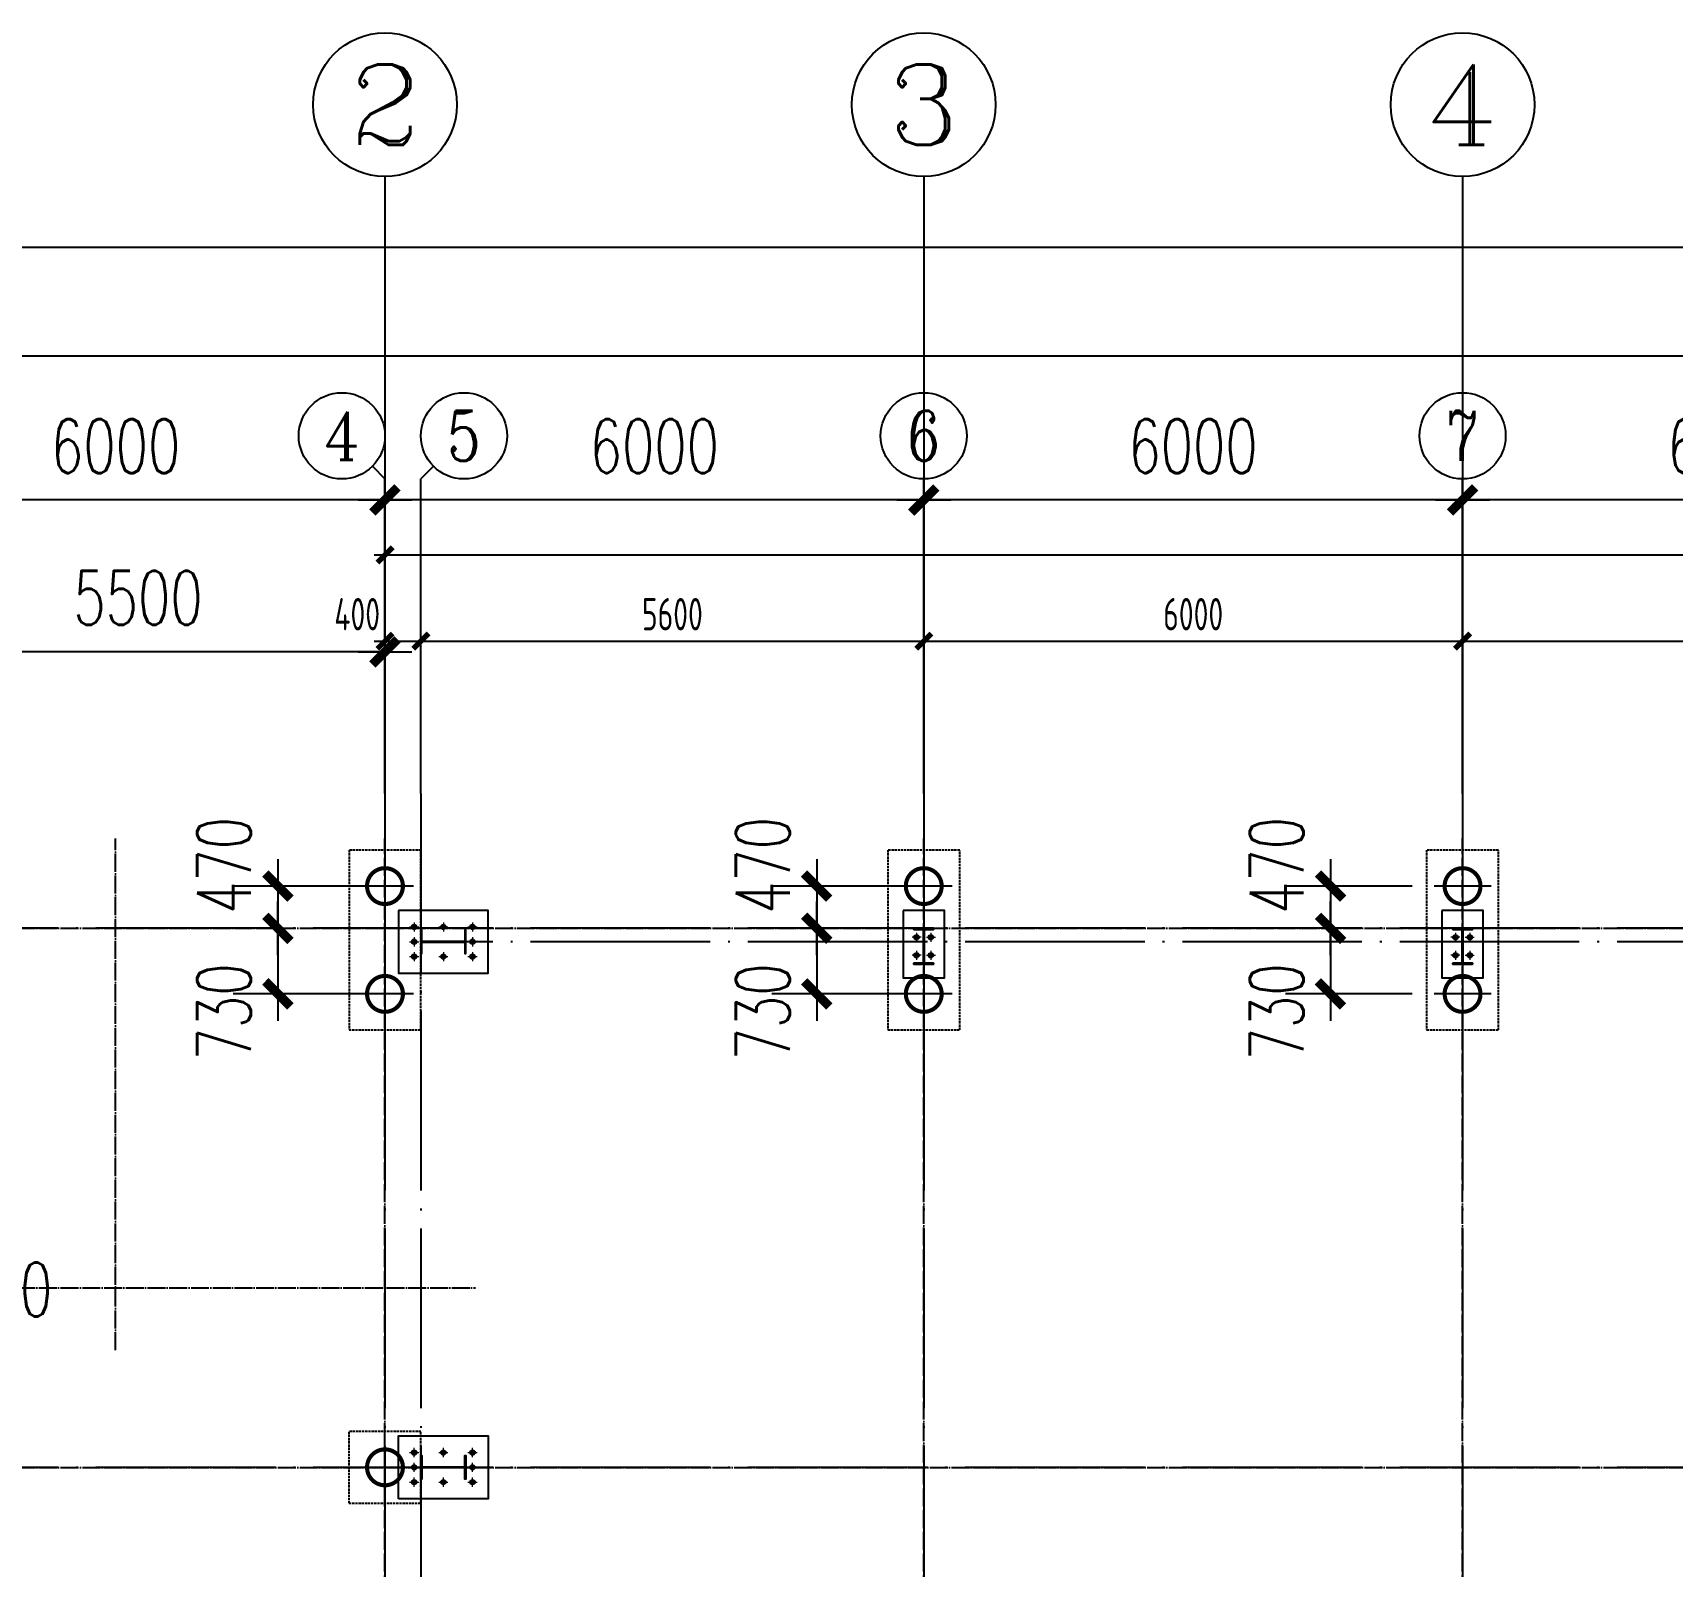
# Model space of a CAD drawing. Extents: x -1389621 to 57380, y -92505 to 283644.
# Drawn here: x -1378453 to -1360196, y 54364 to 71432 of the extents above; entities that cross this region are included whole.
import ezdxf
from ezdxf.enums import TextEntityAlignment as Align

# ---------------------------------------------------------------- set-up
doc = ezdxf.new("R2010")
doc.units = 0
doc.header["$LTSCALE"] = 100
doc.header["$MEASUREMENT"] = 0
for name, pattern in [('CENTERX2', [101.6, 63.5, -12.7, 12.7, -12.7]), ('DASH', [0.35, 0.25, -0.1]), ('DOTE', [2.42, 2, -0.2, 0.02, -0.2])]:
    doc.linetypes.add(name, pattern=pattern)
doc.layers.get('0').update_dxf_attribs({"linetype": 'CONTINUOUS'})
doc.layers.get('Defpoints').update_dxf_attribs({"linetype": 'CONTINUOUS'})
for name, color, linetype in [('11000', 4, 'CONTINUOUS'), ('AXIS', 3, 'CONTINUOUS'), ('AXIS_TEXT', 7, 'CONTINUOUS'), ('DIM', 3, 'CONTINUOUS'), ('DOTE', 1, 'DOTE'), ('PUB_DIM', 3, 'CONTINUOUS'), ('单桩', 6, 'CONTINUOUS'), ('承台', 2, 'CONTINUOUS'), ('柱子', 3, 'CONTINUOUS'), ('短柱', 2, 'CONTINUOUS')]:
    doc.layers.add(name, color=color, linetype=linetype)
doc.layers.add('轴线', color=1, linetype='CENTERX2', lineweight=13)
doc.styles.add('_TCH_AXIS', font='COMPLEX', dxfattribs={"bigfont": 'GBCBIG'})
doc.styles.add('COMPLEX', font='COMPLEX')
doc.styles.add('DIM_FONT', font='SIMPLEX', dxfattribs={"width": 0.7, "bigfont": 'GBCBIG'})
doc.styles.add('TSSD_Dimension', font='tssdeng.shx', dxfattribs={"width": 0.7, "bigfont": 'hztxt.shx'})
doc.dimstyles.new('AXIS200', dxfattribs={"dimscale": 2, "dimtxt": 300, "dimasz": 1, "dimexe": 250, "dimexo": 300, "dimgap": 150, "dimtad": 1, "dimdec": 0, "dimzin": 0, "dimdsep": 46, "dimtxsty": 'DIM_FONT', "dimblk": '_DIMX', "dimcen": 0.09, "dimse1": 1, "dimse2": 1, "dimclrt": 7, "dimadec": 0, "dimazin": 0, "dimtfac": 1, "dimtdec": 0, "dimtix": 1, "dimtmove": 2, "dimatfit": 3, "dimldrblk": '_DIMX', "dimfxl": 0, "dimtolj": 1, "dimtzin": 0, "dimarcsym": 0})
doc.dimstyles.new('DIMA200', dxfattribs={"dimscale": 2, "dimtxt": 300, "dimasz": 1, "dimexe": 250, "dimexo": 300, "dimgap": 150, "dimtad": 1, "dimdec": 0, "dimzin": 0, "dimdsep": 46, "dimtxsty": 'DIM_FONT', "dimblk": '_DIMX', "dimcen": 0.09, "dimse1": 1, "dimclrt": 7, "dimadec": 0, "dimazin": 0, "dimtfac": 1, "dimtdec": 0, "dimtix": 1, "dimtmove": 2, "dimatfit": 3, "dimldrblk": '_DIMX', "dimfxl": 0, "dimtolj": 1, "dimtzin": 0, "dimarcsym": 0})
doc.dimstyles.new('DIMB200', dxfattribs={"dimscale": 2, "dimtxt": 300, "dimasz": 1, "dimexe": 250, "dimexo": 300, "dimgap": 150, "dimtad": 1, "dimdec": 0, "dimzin": 0, "dimdsep": 46, "dimtxsty": 'DIM_FONT', "dimblk": '_DIMX', "dimcen": 0.09, "dimse2": 1, "dimclrt": 7, "dimadec": 0, "dimazin": 0, "dimtfac": 1, "dimtdec": 0, "dimtix": 1, "dimtmove": 2, "dimatfit": 3, "dimldrblk": '_DIMX', "dimfxl": 0, "dimtolj": 1, "dimtzin": 0, "dimarcsym": 0})
doc.dimstyles.new('TSSD_100_100', dxfattribs={"dimtxt": 300, "dimasz": 100, "dimexe": 100, "dimexo": 250, "dimgap": 100, "dimtad": 1, "dimdec": 0, "dimzin": 0, "dimdsep": 46, "dimtxsty": 'TSSD_Dimension', "dimblk": 'ARCHTICK', "dimblk1": 'ARCHTICK', "dimblk2": 'ARCHTICK', "dimcen": 0, "dimdle": 100, "dimclrt": 7, "dimadec": 0, "dimazin": 0, "dimtfac": 1, "dimtdec": 0, "dimtix": 1, "dimtmove": 2, "dimatfit": 3, "dimfxl": 0, "dimtolj": 1, "dimtzin": 0, "dimarcsym": 0})

# ---------------------------------------------------------------- blocks, each defined once
blk = doc.blocks.new('_ArchTick')
at = {"color": 0, "linetype": 'ByBlock'}
blk.add_lwpolyline([(-0.71, -0.71, 0.5, 0.5, 0), (0.71, 0.71, 0.5, 0.5, 0)], format="xyseb", dxfattribs=at)
blk = doc.blocks.new('*D955')
at = {"layer": 'Defpoints', "color": 0, "ltscale": 100}
for p in [(-450858, 143067), (-449364, 143067), (-449364, 137067)]:
    blk.add_point(p, dxfattribs=at)
at = {"layer": 'DIM', "color": 0, "lineweight": -2, "ltscale": 100}
for p, q in [((-450858, 136947), (-450858, 143187)), ((-449664, 143067), (-450978, 143067)), ((-449664, 137067), (-450978, 137067))]:
    blk.add_line(p, q, dxfattribs=at)
at = {"layer": 'DIM', "color": 0, "lineweight": -2, "ltscale": 100, "xscale": 120, "yscale": 120, "zscale": 120}
for p, rotation in [((-450858, 143067), 90), ((-450858, 137067), 270)]:
    blk.add_blockref('_ArchTick', p, dxfattribs=dict(at, rotation=rotation))
at = {"layer": 'DIM', "color": 7, "ltscale": 100, "insert": (-451158, 140067), "char_height": 360, "attachment_point": 5, "rotation": 90, "style": 'TSSD_Dimension'}
blk.add_mtext('\\A1;6000', dxfattribs=at)
blk = doc.blocks.new('*D956')
at = {"layer": 'Defpoints', "color": 0, "ltscale": 100}
for p in [(-450858, 149067), (-449364, 149067), (-449364, 143067)]:
    blk.add_point(p, dxfattribs=at)
at = {"layer": 'DIM', "color": 0, "lineweight": -2, "ltscale": 100}
for p, q in [((-450858, 142947), (-450858, 149187)), ((-449664, 149067), (-450978, 149067)), ((-449664, 143067), (-450978, 143067))]:
    blk.add_line(p, q, dxfattribs=at)
at = {"layer": 'DIM', "color": 0, "lineweight": -2, "ltscale": 100, "xscale": 120, "yscale": 120, "zscale": 120}
for p, rotation in [((-450858, 149067), 90), ((-450858, 143067), 270)]:
    blk.add_blockref('_ArchTick', p, dxfattribs=dict(at, rotation=rotation))
at = {"layer": 'DIM', "color": 7, "ltscale": 100, "insert": (-451158, 146067), "char_height": 360, "attachment_point": 5, "rotation": 90, "style": 'TSSD_Dimension'}
blk.add_mtext('\\A1;6000', dxfattribs=at)
blk = doc.blocks.new('*D957')
at = {"layer": 'Defpoints', "color": 0, "ltscale": 100}
for p in [(-451818, 149067), (-449124, 149067), (-449124, 77067)]:
    blk.add_point(p, dxfattribs=at)
at = {"layer": 'DIM', "color": 0, "lineweight": -2, "ltscale": 100}
for p, q in [((-451818, 76947), (-451818, 149187)), ((-449424, 149067), (-451938, 149067)), ((-449424, 77067), (-451938, 77067))]:
    blk.add_line(p, q, dxfattribs=at)
at = {"layer": 'DIM', "color": 0, "lineweight": -2, "ltscale": 100, "xscale": 120, "yscale": 120, "zscale": 120}
for p, rotation in [((-451818, 149067), 90), ((-451818, 77067), 270)]:
    blk.add_blockref('_ArchTick', p, dxfattribs=dict(at, rotation=rotation))
at = {"layer": 'DIM', "color": 7, "ltscale": 100, "insert": (-452118, 113067), "char_height": 360, "attachment_point": 5, "rotation": 90, "style": 'TSSD_Dimension'}
blk.add_mtext('\\A1;72000', dxfattribs=at)
blk = doc.blocks.new('*D979')
at = {"layer": 'Defpoints', "color": 0, "ltscale": 100}
for p in [(-439442, 152263), (-445042, 150567), (-439442, 150567)]:
    blk.add_point(p, dxfattribs=at)
at = {"layer": 'DIM', "color": 0, "lineweight": -2, "ltscale": 100}
for p, q in [((-445162, 152263), (-439322, 152263)), ((-445042, 150867), (-445042, 152383)), ((-439442, 150867), (-439442, 152383))]:
    blk.add_line(p, q, dxfattribs=at)
at = {"layer": 'DIM', "color": 0, "lineweight": -2, "ltscale": 100, "xscale": 120, "yscale": 120, "zscale": 120, "rotation": 180}
blk.add_blockref('_ArchTick', (-445042, 152263), dxfattribs=at)
at = {"layer": 'DIM', "color": 0, "lineweight": -2, "ltscale": 100, "xscale": 120, "yscale": 120, "zscale": 120}
blk.add_blockref('_ArchTick', (-439442, 152263), dxfattribs=at)
at = {"layer": 'DIM', "color": 7, "ltscale": 100, "insert": (-442242, 152563), "char_height": 360, "attachment_point": 5, "style": 'TSSD_Dimension'}
blk.add_mtext('\\A1;5600', dxfattribs=at)
blk = doc.blocks.new('*D980')
at = {"layer": 'Defpoints', "color": 0, "ltscale": 100}
for p in [(-433442, 152263), (-439442, 150567), (-433442, 150567)]:
    blk.add_point(p, dxfattribs=at)
at = {"layer": 'DIM', "color": 0, "lineweight": -2, "ltscale": 100}
for p, q in [((-439562, 152263), (-433322, 152263)), ((-439442, 150867), (-439442, 152383)), ((-433442, 150867), (-433442, 152383))]:
    blk.add_line(p, q, dxfattribs=at)
at = {"layer": 'DIM', "color": 0, "lineweight": -2, "ltscale": 100, "xscale": 120, "yscale": 120, "zscale": 120, "rotation": 180}
blk.add_blockref('_ArchTick', (-439442, 152263), dxfattribs=at)
at = {"layer": 'DIM', "color": 0, "lineweight": -2, "ltscale": 100, "xscale": 120, "yscale": 120, "zscale": 120}
blk.add_blockref('_ArchTick', (-433442, 152263), dxfattribs=at)
at = {"layer": 'DIM', "color": 7, "ltscale": 100, "insert": (-436442, 152563), "char_height": 360, "attachment_point": 5, "style": 'TSSD_Dimension'}
blk.add_mtext('\\A1;6000', dxfattribs=at)
blk = doc.blocks.new('*D981')
at = {"layer": 'Defpoints', "color": 0, "ltscale": 100}
for p in [(-427442, 152263), (-433442, 150567), (-427442, 150567)]:
    blk.add_point(p, dxfattribs=at)
at = {"layer": 'DIM', "color": 0, "lineweight": -2, "ltscale": 100}
for p, q in [((-433562, 152263), (-427322, 152263)), ((-433442, 150867), (-433442, 152383)), ((-427442, 150867), (-427442, 152383))]:
    blk.add_line(p, q, dxfattribs=at)
at = {"layer": 'DIM', "color": 0, "lineweight": -2, "ltscale": 100, "xscale": 120, "yscale": 120, "zscale": 120, "rotation": 180}
blk.add_blockref('_ArchTick', (-433442, 152263), dxfattribs=at)
at = {"layer": 'DIM', "color": 0, "lineweight": -2, "ltscale": 100, "xscale": 120, "yscale": 120, "zscale": 120}
blk.add_blockref('_ArchTick', (-427442, 152263), dxfattribs=at)
at = {"layer": 'DIM', "color": 7, "ltscale": 100, "insert": (-430442, 152563), "char_height": 360, "attachment_point": 5, "style": 'TSSD_Dimension'}
blk.add_mtext('\\A1;6000', dxfattribs=at)
blk = doc.blocks.new('*D985')
at = {"layer": 'Defpoints', "color": 0, "ltscale": 100}
for p in [(-409442, 153223), (-445442, 150327), (-409442, 150327)]:
    blk.add_point(p, dxfattribs=at)
at = {"layer": 'DIM', "color": 0, "lineweight": -2, "ltscale": 100}
for p, q in [((-445562, 153223), (-409322, 153223)), ((-445442, 150627), (-445442, 153343)), ((-409442, 150627), (-409442, 153343))]:
    blk.add_line(p, q, dxfattribs=at)
at = {"layer": 'DIM', "color": 0, "lineweight": -2, "ltscale": 100, "xscale": 120, "yscale": 120, "zscale": 120, "rotation": 180}
blk.add_blockref('_ArchTick', (-445442, 153223), dxfattribs=at)
at = {"layer": 'DIM', "color": 0, "lineweight": -2, "ltscale": 100, "xscale": 120, "yscale": 120, "zscale": 120}
blk.add_blockref('_ArchTick', (-409442, 153223), dxfattribs=at)
at = {"layer": 'DIM', "color": 7, "ltscale": 100, "insert": (-427442, 153523), "char_height": 360, "attachment_point": 5, "style": 'TSSD_Dimension'}
blk.add_mtext('\\A1;36000', dxfattribs=at)
blk = doc.blocks.new('_AXISO')
blk.add_circle((0, 0), 0.5)
at = {"layer": 'AXIS_TEXT', "style": 'COMPLEX', "width": 1.041667}
blk.add_attdef('A', text='', height=0.56, dxfattribs=at).set_placement((-0.25, -0.28), (0.25, -0.28), align=Align.FIT)
blk = doc.blocks.new('*D988')
at = {"layer": 'Defpoints', "color": 0, "ltscale": 100}
for p in [(-445042, 152263), (-445442, 150567), (-445042, 150567)]:
    blk.add_point(p, dxfattribs=at)
at = {"layer": 'DIM', "color": 0, "lineweight": -2, "ltscale": 100}
for p, q in [((-445562, 152263), (-444922, 152263)), ((-445442, 150867), (-445442, 152383)), ((-445042, 150867), (-445042, 152383))]:
    blk.add_line(p, q, dxfattribs=at)
at = {"layer": 'DIM', "color": 0, "lineweight": -2, "ltscale": 100, "xscale": 120, "yscale": 120, "zscale": 120, "rotation": 180}
blk.add_blockref('_ArchTick', (-445442, 152263), dxfattribs=at)
at = {"layer": 'DIM', "color": 0, "lineweight": -2, "ltscale": 100, "xscale": 120, "yscale": 120, "zscale": 120}
blk.add_blockref('_ArchTick', (-445042, 152263), dxfattribs=at)
at = {"layer": 'DIM', "color": 7, "ltscale": 100, "insert": (-445752, 152563), "char_height": 360, "attachment_point": 5, "style": 'TSSD_Dimension'}
blk.add_mtext('\\A1;400', dxfattribs=at)
blk = doc.blocks.new('_DIMX')
blk.add_line((-150, 0), (150, 0))
at = {"const_width": 50}
blk.add_lwpolyline([(-70, -70), (70, 70)], dxfattribs=at)
blk = doc.blocks.new('*D1212')
at = {"layer": 'AXIS', "color": 0, "lineweight": -2}
blk.add_line((-1356533, 66232), (-1362529, 66232), dxfattribs=at)
at = {"layer": 'Defpoints', "color": 0}
for p in [(-1362531, 66232), (-1362531, 62464), (-1356531, 62464)]:
    blk.add_point(p, dxfattribs=at)
at = {"layer": 'AXIS', "color": 0, "lineweight": -2, "xscale": 2, "yscale": 2, "zscale": 2, "rotation": 180}
blk.add_blockref('_DIMX', (-1362531, 66232), dxfattribs=at)
at = {"layer": 'AXIS', "color": 0, "lineweight": -2, "xscale": 2, "yscale": 2, "zscale": 2}
blk.add_blockref('_DIMX', (-1356531, 66232), dxfattribs=at)
at = {"layer": 'AXIS', "color": 7, "insert": (-1359531, 66832), "char_height": 600, "attachment_point": 5, "style": 'DIM_FONT'}
blk.add_mtext('\\A1;6000', dxfattribs=at)
blk = doc.blocks.new('*D1215')
at = {"layer": 'AXIS', "color": 0, "lineweight": -2}
blk.add_line((-1302533, 67832), (-1380529, 67832), dxfattribs=at)
at = {"layer": 'Defpoints', "color": 0}
for p in [(-1380531, 67832), (-1380531, 62464), (-1302531, 62464)]:
    blk.add_point(p, dxfattribs=at)
at = {"layer": 'AXIS', "color": 0, "lineweight": -2, "xscale": 2, "yscale": 2, "zscale": 2}
for p, rotation in [((-1380531, 67832), 179.9999999999997), ((-1302531, 67832), 359.9999999999997)]:
    blk.add_blockref('_DIMX', p, dxfattribs=dict(at, rotation=rotation))
at = {"layer": 'AXIS', "color": 7, "insert": (-1341531, 68432), "char_height": 600, "attachment_point": 5, "style": 'DIM_FONT'}
blk.add_mtext('\\A1;78000', dxfattribs=at)
blk = doc.blocks.new('*D1216')
at = {"layer": 'AXIS', "color": 0, "lineweight": -2}
blk.add_line((-1374533, 66232), (-1380529, 66232), dxfattribs=at)
at = {"layer": 'Defpoints', "color": 0}
for p in [(-1380531, 66232), (-1380531, 62464), (-1374531, 62464)]:
    blk.add_point(p, dxfattribs=at)
at = {"layer": 'AXIS', "color": 0, "lineweight": -2, "xscale": 2, "yscale": 2, "zscale": 2, "rotation": 180}
blk.add_blockref('_DIMX', (-1380531, 66232), dxfattribs=at)
at = {"layer": 'AXIS', "color": 0, "lineweight": -2, "xscale": 2, "yscale": 2, "zscale": 2}
blk.add_blockref('_DIMX', (-1374531, 66232), dxfattribs=at)
at = {"layer": 'AXIS', "color": 7, "insert": (-1377531, 66832), "char_height": 600, "attachment_point": 5, "style": 'DIM_FONT'}
blk.add_mtext('\\A1;6000', dxfattribs=at)
blk = doc.blocks.new('*D1217')
at = {"layer": 'AXIS', "color": 0, "lineweight": -2}
blk.add_line((-1368533, 66232), (-1374529, 66232), dxfattribs=at)
at = {"layer": 'Defpoints', "color": 0}
for p in [(-1374531, 66232), (-1374531, 62464), (-1368531, 62464)]:
    blk.add_point(p, dxfattribs=at)
at = {"layer": 'AXIS', "color": 0, "lineweight": -2, "xscale": 2, "yscale": 2, "zscale": 2, "rotation": 180}
blk.add_blockref('_DIMX', (-1374531, 66232), dxfattribs=at)
at = {"layer": 'AXIS', "color": 0, "lineweight": -2, "xscale": 2, "yscale": 2, "zscale": 2}
blk.add_blockref('_DIMX', (-1368531, 66232), dxfattribs=at)
at = {"layer": 'AXIS', "color": 7, "insert": (-1371531, 66832), "char_height": 600, "attachment_point": 5, "style": 'DIM_FONT'}
blk.add_mtext('\\A1;6000', dxfattribs=at)
blk = doc.blocks.new('*D1218')
at = {"layer": 'AXIS', "color": 0, "lineweight": -2}
blk.add_line((-1362533, 66232), (-1368529, 66232), dxfattribs=at)
at = {"layer": 'Defpoints', "color": 0}
for p in [(-1368531, 66232), (-1368531, 62464), (-1362531, 62464)]:
    blk.add_point(p, dxfattribs=at)
at = {"layer": 'AXIS', "color": 0, "lineweight": -2, "xscale": 2, "yscale": 2, "zscale": 2, "rotation": 180}
blk.add_blockref('_DIMX', (-1368531, 66232), dxfattribs=at)
at = {"layer": 'AXIS', "color": 0, "lineweight": -2, "xscale": 2, "yscale": 2, "zscale": 2}
blk.add_blockref('_DIMX', (-1362531, 66232), dxfattribs=at)
at = {"layer": 'AXIS', "color": 7, "insert": (-1365531, 66832), "char_height": 600, "attachment_point": 5, "style": 'DIM_FONT'}
blk.add_mtext('\\A1;6000', dxfattribs=at)
blk = doc.blocks.new('*D1128')
at = {"layer": 'Defpoints', "color": 0}
for p in [(-1380031, 64542), (-1380031, 60887), (-1374531, 60887)]:
    blk.add_point(p, dxfattribs=at)
at = {"layer": 'PUB_DIM', "color": 0, "lineweight": -2}
for p, q in [((-1380031, 61487), (-1380031, 65042)), ((-1374533, 64542), (-1380029, 64542))]:
    blk.add_line(p, q, dxfattribs=at)
at = {"layer": 'PUB_DIM', "color": 0, "lineweight": -2, "xscale": 2, "yscale": 2, "zscale": 2, "rotation": 180}
blk.add_blockref('_DIMX', (-1380031, 64542), dxfattribs=at)
at = {"layer": 'PUB_DIM', "color": 0, "lineweight": -2, "xscale": 2, "yscale": 2, "zscale": 2}
blk.add_blockref('_DIMX', (-1374531, 64542), dxfattribs=at)
at = {"layer": 'PUB_DIM', "color": 7, "insert": (-1377281, 65142), "char_height": 600, "attachment_point": 5, "style": 'DIM_FONT'}
blk.add_mtext('\\A1;5500', dxfattribs=at)
blk = doc.blocks.new('U_B0HTE')
at = {"layer": '单桩'}
for p, q in [((0, 269.25), (0, -269.25)), ((-269.25, 0), (269.25, 0))]:
    blk.add_line(p, q, dxfattribs=at)
at = {"layer": '单桩', "const_width": 38.5}
blk.add_lwpolyline([(-169.25, 0, 1), (169.25, 0, 1)], format="xyb", close=True, dxfattribs=at)
at = {"style": 'DIM_FONT', "width": 0.8, "flags": 9}
for tag in ['YSIZE', 'XSIZE']:
    blk.add_attdef(tag, (0, 0), '', height=0.5, dxfattribs=at)
blk = doc.blocks.new('*D1136')
at = {"layer": 'Defpoints', "color": 0}
for p in [(-1362491, 61464), (-1364001, 60734), (-1362491, 60734)]:
    blk.add_point(p, dxfattribs=at)
at = {"layer": 'PUB_DIM', "color": 0, "lineweight": -2}
for p, q in [((-1364001, 61462), (-1364001, 60736)), ((-1363091, 60734), (-1364501, 60734))]:
    blk.add_line(p, q, dxfattribs=at)
at = {"layer": 'PUB_DIM', "color": 0, "lineweight": -2, "xscale": 2, "yscale": 2, "zscale": 2}
for p, rotation in [((-1364001, 61464), 90), ((-1364001, 60734), 270)]:
    blk.add_blockref('_DIMX', p, dxfattribs=dict(at, rotation=rotation))
at = {"layer": 'PUB_DIM', "color": 7, "insert": (-1364601, 60533), "char_height": 600, "attachment_point": 5, "rotation": 90, "style": 'DIM_FONT'}
blk.add_mtext('\\A1;730', dxfattribs=at)
blk = doc.blocks.new('*D1137')
at = {"layer": 'Defpoints', "color": 0}
for p in [(-1362491, 61934), (-1364001, 61464), (-1362491, 61464)]:
    blk.add_point(p, dxfattribs=at)
at = {"layer": 'PUB_DIM', "color": 0, "lineweight": -2}
for p, q in [((-1363091, 61934), (-1364501, 61934)), ((-1364001, 61936), (-1364001, 61938)), ((-1364001, 61934), (-1364001, 61464)), ((-1364001, 61462), (-1364001, 61460))]:
    blk.add_line(p, q, dxfattribs=at)
at = {"layer": 'PUB_DIM', "color": 0, "lineweight": -2, "xscale": 2, "yscale": 2, "zscale": 2}
for p, rotation in [((-1364001, 61934), 270), ((-1364001, 61464), 90)]:
    blk.add_blockref('_DIMX', p, dxfattribs=dict(at, rotation=rotation))
at = {"layer": 'PUB_DIM', "color": 7, "insert": (-1364601, 62164), "char_height": 600, "attachment_point": 5, "rotation": 90, "style": 'DIM_FONT'}
blk.add_mtext('\\A1;470', dxfattribs=at)
blk = doc.blocks.new('*D1142')
at = {"layer": 'Defpoints', "color": 0}
for p in [(-1374213, 61464), (-1375723, 60734), (-1374213, 60734)]:
    blk.add_point(p, dxfattribs=at)
at = {"layer": 'PUB_DIM', "color": 0, "lineweight": -2}
for p, q in [((-1375723, 61462), (-1375723, 60736)), ((-1374813, 60734), (-1376223, 60734))]:
    blk.add_line(p, q, dxfattribs=at)
at = {"layer": 'PUB_DIM', "color": 0, "lineweight": -2, "xscale": 2, "yscale": 2, "zscale": 2}
for p, rotation in [((-1375723, 61464), 90), ((-1375723, 60734), 270)]:
    blk.add_blockref('_DIMX', p, dxfattribs=dict(at, rotation=rotation))
at = {"layer": 'PUB_DIM', "color": 7, "insert": (-1376323, 60533), "char_height": 600, "attachment_point": 5, "rotation": 90, "style": 'DIM_FONT'}
blk.add_mtext('\\A1;730', dxfattribs=at)
blk = doc.blocks.new('*D1143')
at = {"layer": 'Defpoints', "color": 0}
for p in [(-1374213, 61934), (-1375723, 61464), (-1374213, 61464)]:
    blk.add_point(p, dxfattribs=at)
at = {"layer": 'PUB_DIM', "color": 0, "lineweight": -2}
for p, q in [((-1374813, 61934), (-1376223, 61934)), ((-1375723, 61936), (-1375723, 61938)), ((-1375723, 61934), (-1375723, 61464)), ((-1375723, 61462), (-1375723, 61460))]:
    blk.add_line(p, q, dxfattribs=at)
at = {"layer": 'PUB_DIM', "color": 0, "lineweight": -2, "xscale": 2, "yscale": 2, "zscale": 2}
for p, rotation in [((-1375723, 61934), 270), ((-1375723, 61464), 90)]:
    blk.add_blockref('_DIMX', p, dxfattribs=dict(at, rotation=rotation))
at = {"layer": 'PUB_DIM', "color": 7, "insert": (-1376323, 62164), "char_height": 600, "attachment_point": 5, "rotation": 90, "style": 'DIM_FONT'}
blk.add_mtext('\\A1;470', dxfattribs=at)
blk = doc.blocks.new('*D1144')
at = {"layer": 'Defpoints', "color": 0}
for p in [(-1368213, 61934), (-1369723, 61464), (-1368213, 61464)]:
    blk.add_point(p, dxfattribs=at)
at = {"layer": 'PUB_DIM', "color": 0, "lineweight": -2}
for p, q in [((-1368813, 61934), (-1370223, 61934)), ((-1369723, 61936), (-1369723, 61938)), ((-1369723, 61934), (-1369723, 61464)), ((-1369723, 61462), (-1369723, 61460))]:
    blk.add_line(p, q, dxfattribs=at)
at = {"layer": 'PUB_DIM', "color": 0, "lineweight": -2, "xscale": 2, "yscale": 2, "zscale": 2}
for p, rotation in [((-1369723, 61934), 270), ((-1369723, 61464), 90)]:
    blk.add_blockref('_DIMX', p, dxfattribs=dict(at, rotation=rotation))
at = {"layer": 'PUB_DIM', "color": 7, "insert": (-1370323, 62164), "char_height": 600, "attachment_point": 5, "rotation": 90, "style": 'DIM_FONT'}
blk.add_mtext('\\A1;470', dxfattribs=at)
blk = doc.blocks.new('*D1145')
at = {"layer": 'Defpoints', "color": 0}
for p in [(-1368213, 61464), (-1369723, 60734), (-1368213, 60734)]:
    blk.add_point(p, dxfattribs=at)
at = {"layer": 'PUB_DIM', "color": 0, "lineweight": -2}
for p, q in [((-1369723, 61462), (-1369723, 60736)), ((-1368813, 60734), (-1370223, 60734))]:
    blk.add_line(p, q, dxfattribs=at)
at = {"layer": 'PUB_DIM', "color": 0, "lineweight": -2, "xscale": 2, "yscale": 2, "zscale": 2}
for p, rotation in [((-1369723, 61464), 90), ((-1369723, 60734), 270)]:
    blk.add_blockref('_DIMX', p, dxfattribs=dict(at, rotation=rotation))
at = {"layer": 'PUB_DIM', "color": 7, "insert": (-1370323, 60533), "char_height": 600, "attachment_point": 5, "rotation": 90, "style": 'DIM_FONT'}
blk.add_mtext('\\A1;730', dxfattribs=at)
blk = doc.blocks.new('*D1062')
at = {"layer": 'Defpoints', "color": 0}
for p in [(-1379851, 56843), (-1380031, 55146), (-1379851, 55146)]:
    blk.add_point(p, dxfattribs=at)
at = {"layer": 'PUB_DIM', "color": 0, "lineweight": -2}
for p, q in [((-1379851, 55746), (-1379851, 57343)), ((-1380033, 56843), (-1380035, 56843)), ((-1380031, 56843), (-1379851, 56843)), ((-1379849, 56843), (-1379847, 56843))]:
    blk.add_line(p, q, dxfattribs=at)
at = {"layer": 'PUB_DIM', "color": 0, "lineweight": -2, "xscale": 2, "yscale": 2, "zscale": 2}
blk.add_blockref('_DIMX', (-1380031, 56843), dxfattribs=at)
at = {"layer": 'PUB_DIM', "color": 0, "lineweight": -2, "xscale": 2, "yscale": 2, "zscale": 2, "rotation": 180}
blk.add_blockref('_DIMX', (-1379851, 56843), dxfattribs=at)
at = {"layer": 'PUB_DIM', "color": 7, "insert": (-1378775, 57443), "char_height": 600, "attachment_point": 5, "style": 'DIM_FONT'}
blk.add_mtext('\\A1;180', dxfattribs=at)
blk = doc.blocks.new('*D1322')
at = {"layer": 'Defpoints', "color": 0, "ltscale": 100}
for p in [(-1338531, 69048), (-1380531, 68867), (-1338531, 68867)]:
    blk.add_point(p, dxfattribs=at)
at = {"layer": 'DIM', "color": 0, "lineweight": -2, "ltscale": 100}
for p, q in [((-1380631, 69048), (-1338431, 69048)), ((-1380531, 69117), (-1380531, 69148)), ((-1338531, 69117), (-1338531, 69148))]:
    blk.add_line(p, q, dxfattribs=at)
at = {"layer": 'DIM', "color": 0, "lineweight": -2, "ltscale": 100, "xscale": 100, "yscale": 100, "zscale": 100, "rotation": 180}
blk.add_blockref('_ArchTick', (-1380531, 69048), dxfattribs=at)
at = {"layer": 'DIM', "color": 0, "lineweight": -2, "ltscale": 100, "xscale": 100, "yscale": 100, "zscale": 100}
blk.add_blockref('_ArchTick', (-1338531, 69048), dxfattribs=at)
at = {"layer": 'DIM', "color": 7, "ltscale": 100, "insert": (-1359531, 69298), "char_height": 300, "attachment_point": 5, "style": 'TSSD_Dimension'}
blk.add_mtext('\\A1;42000', dxfattribs=at)
blk = doc.blocks.new('A$C1196324F')
h = blk.add_hatch(color=256)
edge = h.paths.add_edge_path()
edge.add_arc((8464.7, 77772.3), 26, 0, 360)
h = blk.add_hatch(color=256)
edge = h.paths.add_edge_path()
edge.add_arc((8789.7, 77772.3), 26, 0, 360)
h = blk.add_hatch(color=256)
edge = h.paths.add_edge_path()
edge.add_arc((9114.7, 77772.3), 26, 0, 360)
h = blk.add_hatch(color=256)
edge = h.paths.add_edge_path()
edge.add_arc((8464.7, 77607.3), 26, 0, 360)
h = blk.add_hatch(color=256)
edge = h.paths.add_edge_path()
edge.add_arc((9114.7, 77607.3), 26, 0, 360)
h = blk.add_hatch(color=256)
edge = h.paths.add_edge_path()
edge.add_arc((14059.7, 77657.3), 26, 0, 360)
h = blk.add_hatch(color=256)
edge = h.paths.add_edge_path()
edge.add_arc((14219.7, 77657.3), 26, 0, 360)
h = blk.add_hatch(color=256)
edge = h.paths.add_edge_path()
edge.add_arc((20059.7, 77657.3), 26, 0, 360)
h = blk.add_hatch(color=256)
edge = h.paths.add_edge_path()
edge.add_arc((20219.7, 77657.3), 26, 0, 360)
h = blk.add_hatch(color=256)
edge = h.paths.add_edge_path()
edge.add_arc((8464.7, 77442.3), 26, 0, 360)
h = blk.add_hatch(color=256)
edge = h.paths.add_edge_path()
edge.add_arc((8789.7, 77442.3), 26, 0, 360)
h = blk.add_hatch(color=256)
edge = h.paths.add_edge_path()
edge.add_arc((9114.7, 77442.3), 26, 0, 360)
h = blk.add_hatch(color=256)
edge = h.paths.add_edge_path()
edge.add_arc((14059.7, 77457.3), 26, 0, 360)
h = blk.add_hatch(color=256)
edge = h.paths.add_edge_path()
edge.add_arc((14219.7, 77457.3), 26, 0, 360)
h = blk.add_hatch(color=256)
edge = h.paths.add_edge_path()
edge.add_arc((20059.7, 77457.3), 26, 0, 360)
h = blk.add_hatch(color=256)
edge = h.paths.add_edge_path()
edge.add_arc((20219.7, 77457.3), 26, 0, 360)
h = blk.add_hatch(color=256)
edge = h.paths.add_edge_path()
edge.add_arc((8464.7, 71922.3), 26, 0, 360)
h = blk.add_hatch(color=256)
edge = h.paths.add_edge_path()
edge.add_arc((8789.7, 71922.3), 26, 0, 360)
h = blk.add_hatch(color=256)
edge = h.paths.add_edge_path()
edge.add_arc((9114.7, 71922.3), 26, 0, 360)
h = blk.add_hatch(color=256)
edge = h.paths.add_edge_path()
edge.add_arc((8464.7, 71757.3), 26, 0, 360)
h = blk.add_hatch(color=256)
edge = h.paths.add_edge_path()
edge.add_arc((9114.7, 71757.3), 26, 0, 360)
h = blk.add_hatch(color=256)
edge = h.paths.add_edge_path()
edge.add_arc((8464.7, 71592.3), 26, 0, 360)
h = blk.add_hatch(color=256)
edge = h.paths.add_edge_path()
edge.add_arc((8789.7, 71592.3), 26, 0, 360)
h = blk.add_hatch(color=256)
edge = h.paths.add_edge_path()
edge.add_arc((9114.7, 71592.3), 26, 0, 360)
at = {"layer": '11000'}
for centre in [(8464.7, 77772.3), (8789.7, 77772.3), (9114.7, 77772.3), (8464.7, 77607.3), (9114.7, 77607.3), (14059.7, 77657.3), (14219.7, 77657.3), (20059.7, 77657.3), (20219.7, 77657.3), (8464.7, 77442.3), (8789.7, 77442.3), (9114.7, 77442.3), (14059.7, 77457.3), (14219.7, 77457.3), (20059.7, 77457.3), (20219.7, 77457.3), (8464.7, 71922.3), (8789.7, 71922.3), (9114.7, 71922.3), (8464.7, 71757.3), (9114.7, 71757.3), (8464.7, 71592.3), (8789.7, 71592.3), (9114.7, 71592.3)]:
    blk.add_circle(centre, 26, dxfattribs=at)
at = {"layer": 'AXIS'}
for p, q in [((7999.2, 82899.8), (8139.7, 82759.2)), ((8680.3, 82899.8), (8539.7, 82759.2)), ((8139.7, 79257.3), (8139.7, 82759.2)), ((8539.7, 79257.3), (8539.7, 82759.2)), ((14139.7, 79257.3), (14139.7, 82759.2)), ((20139.7, 79257.3), (20139.7, 82759.2)), ((4217.7, 77757.3), (960, 77757.3)), ((4217.7, 71757.3), (960, 71757.3))]:
    blk.add_line(p, q, dxfattribs=at)
at = {"layer": 'DOTE', "linetype": 'DOTE', "ltscale": 10}
for p, q in [((8139.7, 79257.3), (8139.7, 4257.3)), ((8539.7, 79257.3), (8539.7, 4257.3)), ((14139.7, 79257.3), (14139.7, 4257.3)), ((20139.7, 79257.3), (20139.7, 4257.3)), ((45639.7, 77757.3), (4217.7, 77757.3)), ((45639.7, 77607.3), (8539.7, 77607.3)), ((45639.7, 71757.3), (4217.7, 71757.3))]:
    blk.add_line(p, q, dxfattribs=at)
at = {"layer": '柱子', "ltscale": 100}
for points in [[(8551.7, 77611.3), (8551.7, 77737.3), (8539.7, 77737.3), (8539.7, 77477.3), (8551.7, 77477.3), (8551.7, 77603.3), (9027.7, 77603.3), (9027.7, 77477.3), (9039.7, 77477.3), (9039.7, 77737.3), (9027.7, 77737.3), (9027.7, 77611.3)], [(14143.7, 77369.3), (14249.7, 77369.3), (14249.7, 77357.3), (14029.7, 77357.3), (14029.7, 77369.3), (14135.7, 77369.3), (14135.7, 77745.3), (14029.7, 77745.3), (14029.7, 77757.3), (14249.7, 77757.3), (14249.7, 77745.3), (14143.7, 77745.3)], [(14143.7, 77745.3), (14249.7, 77745.3), (14249.7, 77757.3), (14029.7, 77757.3), (14029.7, 77745.3), (14135.7, 77745.3), (14135.7, 77369.3), (14029.7, 77369.3), (14029.7, 77357.3), (14249.7, 77357.3), (14249.7, 77369.3), (14143.7, 77369.3)], [(20143.7, 77369.3), (20249.7, 77369.3), (20249.7, 77357.3), (20029.7, 77357.3), (20029.7, 77369.3), (20135.7, 77369.3), (20135.7, 77745.3), (20029.7, 77745.3), (20029.7, 77757.3), (20249.7, 77757.3), (20249.7, 77745.3), (20143.7, 77745.3)], [(20143.7, 77745.3), (20249.7, 77745.3), (20249.7, 77757.3), (20029.7, 77757.3), (20029.7, 77745.3), (20135.7, 77745.3), (20135.7, 77369.3), (20029.7, 77369.3), (20029.7, 77357.3), (20249.7, 77357.3), (20249.7, 77369.3), (20143.7, 77369.3)], [(8551.7, 71753.3), (8551.7, 71627.3), (8539.7, 71627.3), (8539.7, 71887.3), (8551.7, 71887.3), (8551.7, 71761.3), (9027.7, 71761.3), (9027.7, 71887.3), (9039.7, 71887.3), (9039.7, 71627.3), (9027.7, 71627.3), (9027.7, 71753.3)]]:
    blk.add_lwpolyline(points, close=True, dxfattribs=at)
at = {"layer": '短柱', "ltscale": 100}
for points in [[(8289.7, 77957.3), (8289.7, 77257.3), (9289.7, 77257.3), (9289.7, 77957.3)], [(13909.7, 77957.3), (13909.7, 77207.3), (14369.7, 77207.3), (14369.7, 77957.3)], [(19909.7, 77957.3), (19909.7, 77207.3), (20369.7, 77207.3), (20369.7, 77957.3)], [(8289.7, 71407.3), (8289.7, 72107.3), (9289.7, 72107.3), (9289.7, 71407.3)]]:
    blk.add_lwpolyline(points, close=True, dxfattribs=at)
at = {"layer": '轴线'}
for p, q in [((8464.7, 77823.3), (8464.7, 77721.3)), ((8789.7, 77823.3), (8789.7, 77721.3)), ((9114.7, 77823.3), (9114.7, 77721.3)), ((8413.7, 77772.3), (8515.7, 77772.3)), ((8413.7, 77607.3), (8515.7, 77607.3)), ((8464.7, 77658.3), (8464.7, 77556.3)), ((8738.7, 77772.3), (8840.7, 77772.3)), ((9063.7, 77772.3), (9165.7, 77772.3)), ((9063.7, 77607.3), (9165.7, 77607.3)), ((9114.7, 77658.3), (9114.7, 77556.3)), ((14110.7, 77657.3), (14008.7, 77657.3)), ((14059.7, 77708.3), (14059.7, 77606.3)), ((14168.7, 77657.3), (14270.7, 77657.3)), ((14219.7, 77708.3), (14219.7, 77606.3)), ((20110.7, 77657.3), (20008.7, 77657.3)), ((20059.7, 77708.3), (20059.7, 77606.3)), ((20168.7, 77657.3), (20270.7, 77657.3)), ((20219.7, 77708.3), (20219.7, 77606.3)), ((8413.7, 77442.3), (8515.7, 77442.3)), ((8464.7, 77493.3), (8464.7, 77391.3)), ((8738.7, 77442.3), (8840.7, 77442.3)), ((8789.7, 77493.3), (8789.7, 77391.3)), ((9063.7, 77442.3), (9165.7, 77442.3)), ((9114.7, 77493.3), (9114.7, 77391.3)), ((14110.7, 77457.3), (14008.7, 77457.3)), ((14059.7, 77508.3), (14059.7, 77406.3)), ((14168.7, 77457.3), (14270.7, 77457.3)), ((14219.7, 77508.3), (14219.7, 77406.3)), ((20110.7, 77457.3), (20008.7, 77457.3)), ((20059.7, 77508.3), (20059.7, 77406.3)), ((20168.7, 77457.3), (20270.7, 77457.3)), ((20219.7, 77508.3), (20219.7, 77406.3)), ((8464.7, 71871.3), (8464.7, 71973.3)), ((8789.7, 71871.3), (8789.7, 71973.3)), ((9114.7, 71871.3), (9114.7, 71973.3)), ((8413.7, 71922.3), (8515.7, 71922.3)), ((8413.7, 71757.3), (8515.7, 71757.3)), ((8464.7, 71706.3), (8464.7, 71808.3)), ((8738.7, 71922.3), (8840.7, 71922.3)), ((9063.7, 71922.3), (9165.7, 71922.3)), ((9063.7, 71757.3), (9165.7, 71757.3)), ((9114.7, 71706.3), (9114.7, 71808.3)), ((8413.7, 71592.3), (8515.7, 71592.3)), ((8464.7, 71541.3), (8464.7, 71643.3)), ((8738.7, 71592.3), (8840.7, 71592.3)), ((8789.7, 71541.3), (8789.7, 71643.3)), ((9063.7, 71592.3), (9165.7, 71592.3)), ((9114.7, 71541.3), (9114.7, 71643.3))]:
    blk.add_line(p, q, dxfattribs=at)
at = {"layer": 'AXIS'}
ref = blk.add_blockref('_AXISO', (7659.7, 83239.2), dxfattribs=dict(at, xscale=960, yscale=960, zscale=960))
ref.add_attrib('A', '4', dxfattribs={"layer": 'AXIS_TEXT', "ltscale": 0.5, "height": 534.5, "style": '_TCH_AXIS'}).set_placement((7456.1, 82972), (7863.4, 82972), align=Align.FIT)
ref = blk.add_blockref('_AXISO', (9019.7, 83239.2), dxfattribs=dict(at, xscale=960, yscale=960, zscale=960))
ref.add_attrib('A', '5', dxfattribs={"layer": 'AXIS_TEXT', "ltscale": 0.5, "height": 559.1, "style": '_TCH_AXIS'}).set_placement((8833.4, 82959.7), (9206.1, 82959.7), align=Align.FIT)
ref = blk.add_blockref('_AXISO', (14139.7, 83239.2), dxfattribs=dict(at, xscale=960, yscale=960, zscale=960))
ref.add_attrib('A', '6', dxfattribs={"layer": 'AXIS_TEXT', "ltscale": 0.5, "height": 559.1, "style": '_TCH_AXIS'}).set_placement((13953.4, 82959.7), (14326.1, 82959.7), align=Align.FIT)
ref = blk.add_blockref('_AXISO', (20139.7, 83239.2), dxfattribs=dict(at, xscale=960, yscale=960, zscale=960))
ref.add_attrib('A', '7', dxfattribs={"layer": 'AXIS_TEXT', "ltscale": 0.5, "height": 559.1, "style": '_TCH_AXIS'}).set_placement((19953.4, 82959.7), (20326.1, 82959.7), align=Align.FIT)
at = {"layer": 'DIM', "ltscale": 100}
for p1, p2, distance, picture, middle in [((8139.7, 79017.3), (44139.7, 79017.3), 2896.4, '*D985', (26139.7, 82213.7)), ((8539.7, 79257.3), (14139.7, 79257.3), 1696.4, '*D979', (11339.7, 81253.7)), ((14139.7, 79257.3), (20139.7, 79257.3), 1696.4, '*D980', (17139.7, 81253.7)), ((20139.7, 79257.3), (26139.7, 79257.3), 1696.4, '*D981', (23139.7, 81253.7)), ((4457.7, 5757.3), (4457.7, 77757.3), 2694, '*D957', (1463.7, 41757.3)), ((4217.7, 71757.3), (4217.7, 77757.3), 1494, '*D956', (2423.7, 74757.3)), ((4217.7, 65757.3), (4217.7, 71757.3), 1494, '*D955', (2423.7, 68757.3))]:
    dim = blk.add_aligned_dim(p1=p1, p2=p2, distance=distance, dimstyle='TSSD_100_100', override={"dimscale": 1.2}, dxfattribs=at)
    dim.commit()
    dim.dimension.update_dxf_attribs({"geometry": picture, "text_midpoint": middle, "insert": (453582, -71309.2)})
dim = blk.add_linear_dim(base=(8539.7, 80953.7), p1=(8139.7, 79257.3), p2=(8539.7, 79257.3), angle=0, dimstyle='TSSD_100_100', override={"dimscale": 1.2}, dxfattribs=at)
dim.commit()
dim.dimension.update_dxf_attribs({"geometry": '*D988', "text_midpoint": (7830, 81253.7), "dimtype": 129, "insert": (453582, -71309.2)})

msp = doc.modelspace()

# ---------------------------------------------------------------- linework, layer by layer
at = {"layer": 'AXIS'}
for p, q in [((-1374530.64, 69832.327), (-1374530.64, 62464.148)), ((-1368530.64, 69832.327), (-1368530.64, 62464.148)), ((-1362530.64, 69832.327), (-1362530.64, 62464.148))]:
    msp.add_line(p, q, dxfattribs=at)
at = {"layer": 'DOTE'}
for p, q in [((-1377530.64, 56769.402), (-1377530.64, 62464.148)), ((-1374530.64, -12730.667), (-1374530.64, 62464.148)), ((-1368530.64, -12730.667), (-1368530.64, 62464.148)), ((-1362530.64, -12730.667), (-1362530.64, 62464.148)), ((-1381530.64, 61464.148), (-1301530.64, 61464.148)), ((-1381530.64, 57463.84), (-1373521.116, 57463.84)), ((-1381530.64, 55464.148), (-1301530.64, 55464.148))]:
    msp.add_line(p, q, dxfattribs=at)
at = {"layer": '承台', "linetype": 'DASH'}
for p, q in [((-1374930.64, 62334.148), (-1374930.64, 60334.148)), ((-1374130.64, 62334.148), (-1374930.64, 62334.148)), ((-1374130.64, 60334.148), (-1374130.64, 62334.148)), ((-1368930.64, 62334.148), (-1368930.64, 60334.148)), ((-1368130.64, 62334.148), (-1368930.64, 62334.148)), ((-1368130.64, 60334.148), (-1368130.64, 62334.148)), ((-1362130.64, 62334.148), (-1362930.64, 62334.148)), ((-1362930.64, 62334.148), (-1362930.64, 60334.148)), ((-1362130.64, 60334.148), (-1362130.64, 62334.148)), ((-1374930.64, 60334.148), (-1374130.64, 60334.148)), ((-1368930.64, 60334.148), (-1368130.64, 60334.148)), ((-1362930.64, 60334.148), (-1362130.64, 60334.148)), ((-1374930.64, 55064.148), (-1374930.64, 55864.148)), ((-1374130.64, 55864.148), (-1374930.64, 55864.148)), ((-1374130.64, 55064.148), (-1374130.64, 55864.148)), ((-1374930.64, 55064.148), (-1374130.64, 55064.148))]:
    msp.add_line(p, q, dxfattribs=at)

# ---------------------------------------------------------------- block references
at = {"layer": 'AXIS'}
ref = msp.add_blockref('_AXISO', (-1374530.64, 70632.327), dxfattribs=dict(at, xscale=1600, yscale=1600, zscale=1600))
ref.add_attrib('A', '2', dxfattribs={"layer": 'AXIS_TEXT', "height": 896, "style": 'COMPLEX', "width": 1.339286}).set_placement((-1374930.64, 70184.327), (-1374130.64, 70184.327), align=Align.FIT)
ref = msp.add_blockref('_AXISO', (-1368530.64, 70632.327), dxfattribs=dict(at, xscale=1600, yscale=1600, zscale=1600))
ref.add_attrib('A', '3', dxfattribs={"layer": 'AXIS_TEXT', "height": 896, "style": 'COMPLEX', "width": 1.339286}).set_placement((-1368930.64, 70184.327), (-1368130.64, 70184.327), align=Align.FIT)
ref = msp.add_blockref('_AXISO', (-1362530.64, 70632.327), dxfattribs=dict(at, xscale=1600, yscale=1600, zscale=1600))
ref.add_attrib('A', '4', dxfattribs={"layer": 'AXIS_TEXT', "height": 896, "style": 'COMPLEX', "width": 1.171875}).set_placement((-1362930.64, 70184.327), (-1362130.64, 70184.327), align=Align.FIT)
at = {"layer": '单桩', "xscale": -1.18, "yscale": 1.18, "zscale": 1.18}
for p in [(-1374530.64, 61934.148), (-1368530.64, 61934.148), (-1362530.64, 61934.148), (-1374530.64, 60734.148), (-1368530.64, 60734.148), (-1362530.64, 60734.148)]:
    msp.add_blockref('U_B0HTE', p, dxfattribs=at)
at = {"layer": '单桩', "xscale": -1.18, "yscale": 1.18, "zscale": 1.18, "rotation": 270}
msp.add_blockref('U_B0HTE', (-1374530.64, 55464.148), dxfattribs=at)
at = {"layer": '短柱', "ltscale": 100}
msp.add_blockref('A$C1196324F', (-1382670.382, -16293.201), dxfattribs=at)

# ---------------------------------------------------------------- dimensions: what is measured, and where the dimension line sits
at = {"layer": 'AXIS'}
dim = msp.add_aligned_dim(p1=(-1302530.64, 62464.148), p2=(-1380530.64, 62464.148), distance=-5368.18, dimstyle='AXIS200', dxfattribs=at)
dim.commit()
dim.dimension.update_dxf_attribs({"geometry": '*D1215', "text_midpoint": (-1341530.64, 68432.327)})
for base, p1, p2, picture, middle in [((-1380530.64, 66232.327), (-1374530.64, 62464.148), (-1380530.64, 62464.148), '*D1216', (-1377530.64, 66832.327)), ((-1374530.64, 66232.327), (-1368530.64, 62464.148), (-1374530.64, 62464.148), '*D1217', (-1371530.64, 66832.327)), ((-1368530.64, 66232.327), (-1362530.64, 62464.148), (-1368530.64, 62464.148), '*D1218', (-1365530.64, 66832.327)), ((-1362530.64, 66232.327), (-1356530.64, 62464.148), (-1362530.64, 62464.148), '*D1212', (-1359530.64, 66832.327))]:
    dim = msp.add_linear_dim(base=base, p1=p1, p2=p2, dimstyle='AXIS200', dxfattribs=at)
    dim.commit()
    dim.dimension.update_dxf_attribs({"geometry": picture, "text_midpoint": middle})
at = {"layer": 'DIM', "ltscale": 100}
dim = msp.add_linear_dim(base=(-1338530.64, 69047.965), p1=(-1380530.64, 68866.918), p2=(-1338530.64, 68866.918), dimstyle='TSSD_100_100', dxfattribs=at)
dim.commit()
dim.dimension.update_dxf_attribs({"geometry": '*D1322', "text_midpoint": (-1359530.64, 69297.965)})
at = {"layer": 'PUB_DIM'}
dim = msp.add_aligned_dim(p1=(-1374530.636, 60887.435), p2=(-1380030.636, 60887.435), distance=-3654.599, dimstyle='DIMA200', dxfattribs=at)
dim.commit()
dim.dimension.update_dxf_attribs({"geometry": '*D1128', "text_midpoint": (-1377280.636, 65142.034)})
for base, p1, p2, angle, dimstyle, picture, middle in [((-1375723.005, 61464.151), (-1374213.052, 61934.151), (-1374213.052, 61464.151), 270, 'DIMB200', '*D1143', (-1376323.005, 62164.017)), ((-1369722.878, 61464.151), (-1368212.925, 61934.151), (-1368212.925, 61464.151), 270, 'DIMB200', '*D1144', (-1370322.878, 62164.017)), ((-1364000.538, 61464.151), (-1362490.585, 61934.151), (-1362490.585, 61464.151), 270, 'DIMB200', '*D1137', (-1364600.538, 62164.017)), ((-1375723.005, 60734.151), (-1374213.052, 61464.151), (-1374213.052, 60734.151), 270, 'DIMA200', '*D1142', (-1376323.005, 60532.579)), ((-1369722.878, 60734.151), (-1368212.925, 61464.151), (-1368212.925, 60734.151), 270, 'DIMA200', '*D1145', (-1370322.878, 60532.579)), ((-1364000.538, 60734.151), (-1362490.585, 61464.151), (-1362490.585, 60734.151), 270, 'DIMA200', '*D1136', (-1364600.538, 60532.579)), ((-1379850.645, 56842.874), (-1380030.645, 55146.433), (-1379850.645, 55146.433), 0, 'DIMA200', '*D1062', (-1378775.216, 57442.874))]:
    dim = msp.add_linear_dim(base=base, p1=p1, p2=p2, angle=angle, dimstyle=dimstyle, dxfattribs=at)
    dim.commit()
    dim.dimension.update_dxf_attribs({"geometry": picture, "text_midpoint": middle, "dimtype": 161})

doc.saveas('drawing.dxf')
